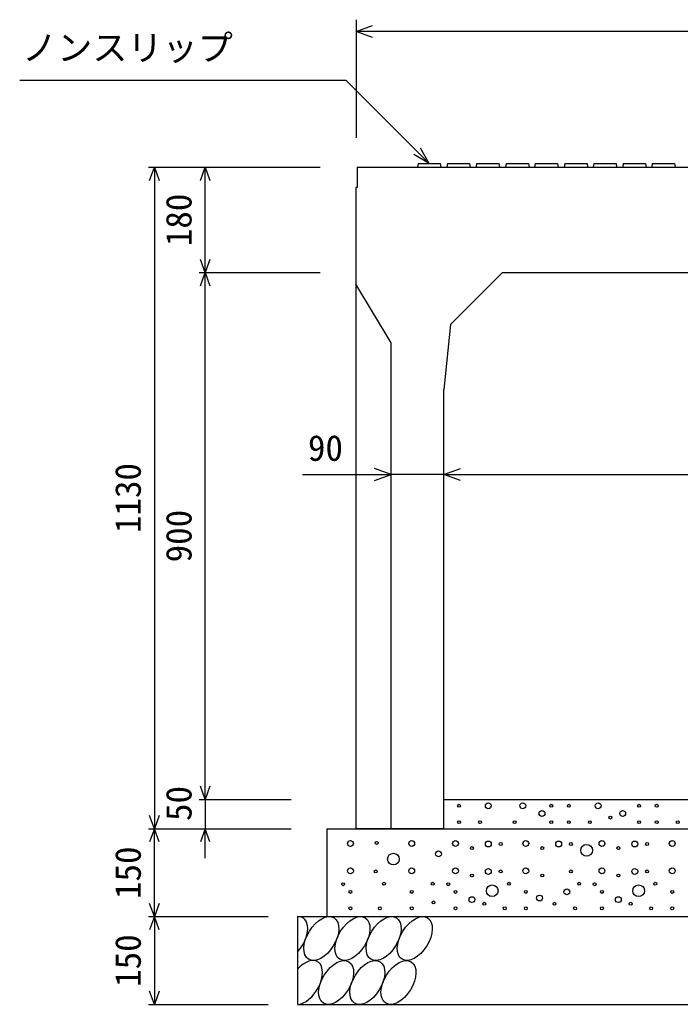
# Model space of a CAD drawing. Units: millimetres, scale not verified. Extents: x -16800 to 16800, y -5940 to 5940.
# Drawn here: x 4426 to 5554, y 2428 to 4115 of the extents above; entities that cross this region are included whole.
import ezdxf
from ezdxf.enums import TextEntityAlignment as Align

# ---------------------------------------------------------------- set-up
doc = ezdxf.new("R2010")
doc.units = ezdxf.units.MM
doc.header["$LTSCALE"] = 20
for name, color, linetype, lineweight in [('0-0_DIM', 7, 'Continuous', 25), ('0-2_HATCH', 6, 'Continuous', 25), ('0-5_OUTLINE', 3, 'Continuous', 25)]:
    doc.layers.add(name, color=color, linetype=linetype, lineweight=lineweight)
doc.styles.add('ＭＳ ゴシック', font='')
doc.styles.get('ＭＳ ゴシック').set_extended_font_data('MS Gothic')

msp = doc.modelspace()

# ---------------------------------------------------------------- linework, layer by layer
at = {"layer": '0-0_DIM'}
for p, q in [((5000.08, 4114.68), (5000.08, 3912.94)), ((6300.08, 4094.68), (5000.08, 4094.68)), ((4425.9, 4011.64), (4982.79, 4011.64)), ((5125, 3869.42), (4982.79, 4011.64)), ((5125, 3869.42), (5099.02, 3884.42)), ((5125, 3869.42), (5110, 3895.4)), ((4645.8, 3862.94), (4939.13, 3862.94)), ((4655.8, 3862.94), (4655.8, 2732.94)), ((4742.46, 3682.94), (4742.46, 3862.94)), ((4732.46, 3682.94), (4939.13, 3682.94)), ((4742.46, 2782.94), (4742.46, 3682.94)), ((4908.78, 3338.15), (5060, 3338.15)), ((5150, 3338.15), (5060, 3338.15)), ((5150, 3338.15), (6150, 3338.15)), ((4732.46, 2782.94), (4889.13, 2782.94)), ((4742.46, 2782.94), (4742.46, 2732.94)), ((4645.8, 2732.94), (4889.13, 2732.94)), ((4655.8, 2582.94), (4655.8, 2732.94)), ((4742.46, 2682.94), (4742.46, 2732.94)), ((4645.8, 2582.94), (4850, 2582.94)), ((4655.8, 2582.94), (4655.8, 2432.94)), ((4645.8, 2432.94), (4850, 2432.94))]:
    msp.add_line(p, q, dxfattribs=at)
for points in [[(5028.3, 4084.42), (5000.11, 4094.68), (5028.3, 4104.94)], [(4647.59, 3840.38), (4655.8, 3862.94), (4664.01, 3840.38)], [(4734.26, 3840.38), (4742.46, 3862.94), (4750.67, 3840.38)], [(4750.67, 3705.49), (4742.46, 3682.94), (4734.26, 3705.49)], [(4734.26, 3660.38), (4742.46, 3682.94), (4750.67, 3660.38)], [(5031.81, 3327.89), (5060, 3338.15), (5031.81, 3348.41)], [(5178.19, 3327.89), (5150, 3338.15), (5178.19, 3348.41)], [(4750.67, 2805.49), (4742.46, 2782.94), (4734.26, 2805.49)], [(4664.01, 2755.49), (4655.8, 2732.94), (4647.59, 2755.49)], [(4664.01, 2710.38), (4655.8, 2732.94), (4647.59, 2710.38)], [(4750.67, 2710.38), (4742.46, 2732.94), (4734.26, 2710.38)], [(4664.01, 2605.49), (4655.8, 2582.94), (4647.59, 2605.49)], [(4664.01, 2560.38), (4655.8, 2582.94), (4647.59, 2560.38)], [(4664.01, 2455.49), (4655.8, 2432.94), (4647.59, 2455.49)]]:
    msp.add_lwpolyline(points, dxfattribs=at)
at = {"layer": '0-2_HATCH'}
for p, q in [((5106, 3869.42), (5105, 3862.92)), ((5156, 3869.42), (5155, 3862.92)), ((5206, 3869.42), (5205, 3862.92)), ((5256.5, 3869.42), (5255.5, 3862.92)), ((5306, 3869.42), (5305, 3862.92)), ((5356.5, 3869.42), (5355.5, 3862.92)), ((5406, 3869.42), (5405, 3862.92)), ((5456.5, 3869.44), (5455.5, 3862.94)), ((5506, 3869.42), (5505, 3862.92))]:
    msp.add_line(p, q, dxfattribs=at)
for points in [[(5106, 3869.42), (5144, 3869.42), (5145, 3862.92)], [(5156, 3869.42), (5194, 3869.42), (5195, 3862.92)], [(5206, 3869.42), (5244, 3869.42), (5245, 3862.92)], [(5256.5, 3869.42), (5294.5, 3869.42), (5295.5, 3862.92)], [(5306, 3869.42), (5344, 3869.42), (5345, 3862.92)], [(5356.5, 3869.42), (5394.5, 3869.42), (5395.5, 3862.92)], [(5406, 3869.42), (5444, 3869.42), (5445, 3862.92)], [(5456.5, 3869.44), (5494.5, 3869.44), (5495.5, 3862.94)], [(5506, 3869.42), (5544, 3869.42), (5545, 3862.92)]]:
    msp.add_lwpolyline(points, dxfattribs=at)
for centre, radius in [((5176.01, 2772.25), 2.5), ((5225.91, 2772.25), 5), ((5284.8, 2772.25), 5), ((5333.47, 2772.25), 2.5), ((5363.47, 2772.25), 2.5), ((5413.38, 2772.25), 5), ((5483.47, 2772.25), 2.5), ((5513.47, 2772.25), 2.5), ((5317.58, 2759.12), 5), ((5434.4, 2752.11), 2.5), ((5455.43, 2759.12), 5), ((5176.01, 2744.23), 2.5), ((5211.89, 2744.23), 2.5), ((5270.78, 2744.23), 2.5), ((5333.47, 2744.23), 2.5), ((5363.47, 2744.23), 2.5), ((5399.36, 2744.23), 2.5), ((5483.47, 2744.23), 2.5), ((5513.47, 2744.23), 2.5), ((5549.36, 2744.23), 2.5), ((4990.57, 2707.79), 5), ((5035.3, 2708.77), 2.5), ((5095.17, 2707.79), 5), ((5169.97, 2707.79), 5), ((5198.01, 2699.91), 2.5), ((5226.04, 2706.92), 5), ((5247.07, 2706.92), 2.5), ((5289.97, 2707.79), 5), ((5318.01, 2699.91), 2.5), ((5346.04, 2706.92), 5), ((5367.07, 2706.92), 2.5), ((5393.79, 2696.09), 10), ((5419.97, 2707.79), 5), ((5448.01, 2699.91), 2.5), ((5476.04, 2706.92), 5), ((5497.07, 2706.92), 2.5), ((5539.97, 2707.79), 5), ((5063.94, 2681.22), 10), ((5140.94, 2690.02), 5), ((4990.57, 2660.99), 5), ((5095.17, 2660.99), 5), ((5169.97, 2660.99), 5), ((5226.04, 2660.11), 5), ((5289.97, 2660.99), 5), ((5419.97, 2660.99), 5), ((5476.04, 2660.11), 5), ((5539.97, 2660.99), 5), ((5033.78, 2660.11), 2.5), ((5198.01, 2653.11), 2.5), ((5247.07, 2660.11), 2.5), ((5318.01, 2653.11), 2.5), ((5367.07, 2660.11), 2.5), ((5448.01, 2653.11), 2.5), ((5497.07, 2660.11), 2.5), ((4978.15, 2638.19), 2.5), ((5047.79, 2639.1), 2.5), ((5131.09, 2639.1), 2.5), ((5157.55, 2638.19), 2.5), ((5232.58, 2627.1), 10), ((5261.09, 2639.1), 2.5), ((5381.09, 2639.1), 2.5), ((5407.55, 2638.19), 2.5), ((5482.58, 2627.1), 10), ((5511.09, 2639.1), 2.5), ((4990.57, 2625.1), 2.5), ((5095.17, 2625.1), 2.5), ((5169.97, 2625.1), 2.5), ((5198.01, 2611.97), 5), ((5289.97, 2625.1), 2.5), ((5313.47, 2614.61), 5), ((5360.06, 2625.1), 5), ((5419.97, 2625.1), 2.5), ((5448.01, 2611.97), 5), ((5539.97, 2625.1), 2.5), ((4990.57, 2597.08), 2.5), ((5040.78, 2597.08), 2.5), ((5095.17, 2597.08), 2.5), ((5132.36, 2607.16), 2.5), ((5169.97, 2597.08), 2.5), ((5219.03, 2604.96), 2.5), ((5254.08, 2597.08), 2.5), ((5289.97, 2597.08), 2.5), ((5339.03, 2604.96), 2.5), ((5374.08, 2597.08), 2.5), ((5419.97, 2597.08), 2.5), ((5469.03, 2604.96), 2.5), ((5504.08, 2597.08), 2.5), ((5539.97, 2597.08), 2.5)]:
    msp.add_circle(centre, radius, dxfattribs=at)
for centre, start_param, end_param in [((4887.64, 2545.41), 4.385593, 6.6745444), ((4912.96, 2470.42), 3.5111464, 7.548991)]:
    msp.add_ellipse(centre, major_axis=(21.81, 35.31), ratio=0.5792, start_param=start_param, end_param=end_param, dxfattribs=at)
for centre in [(4940.84, 2545.41), (4994.05, 2545.41), (5047.26, 2545.41), (5100.47, 2545.41), (4966.16, 2470.42), (5019.37, 2470.42), (5072.58, 2470.42)]:
    msp.add_ellipse(centre, major_axis=(21.81, 35.31), ratio=0.5792, dxfattribs=at)
at = {"layer": '0-5_OUTLINE'}
for p, q in [((5002, 3862.94), (5650, 3862.94)), ((5002, 3862.94), (5002, 3827.94)), ((5000, 3827.94), (5000, 2732.94)), ((5002, 3827.94), (5000, 3827.94)), ((5250, 3682.94), (5161.11, 3594.05)), ((5060, 3562.94), (5000, 3662.94)), ((5161.11, 3594.05), (5150, 3482.94)), ((5060, 2732.94), (5060, 3562.94)), ((5150, 2732.94), (5150, 3482.94)), ((5150, 2782.94), (6150, 2782.94)), ((4950, 2732.94), (4950, 2582.94)), ((4950, 2732.94), (6350, 2732.94)), ((5150, 2732.94), (5000, 2732.94)), ((4900, 2582.94), (4900, 2432.94)), ((4900, 2582.94), (6400, 2582.94)), ((4900, 2432.94), (6400, 2432.94))]:
    msp.add_line(p, q, dxfattribs=at)
msp.add_lwpolyline([(5250, 3682.94), (6050, 3682.94), (6138.89, 3594.05)], dxfattribs=at)

# ---------------------------------------------------------------- texts
at = {"layer": '0-0_DIM', "style": 'ＭＳ ゴシック'}
for s, p in [('ノンスリップ', (4429.75, 4031.82)), ('90', (4917.95, 3348.15))]:
    msp.add_text(s, height=43.99, dxfattribs=at).set_placement(p, align=Align.BOTTOM_LEFT)
for s, p in [('180', (4732.46, 3727.94)), ('1130', (4645.8, 3237.94)), ('900', (4732.46, 3187.94)), ('50', (4732.46, 2746.26)), ('150', (4645.8, 2612.94)), ('150', (4645.8, 2462.94))]:
    msp.add_text(s, height=43.99, rotation=90, dxfattribs=at).set_placement(p, align=Align.BOTTOM_LEFT)

doc.saveas('drawing.dxf')
